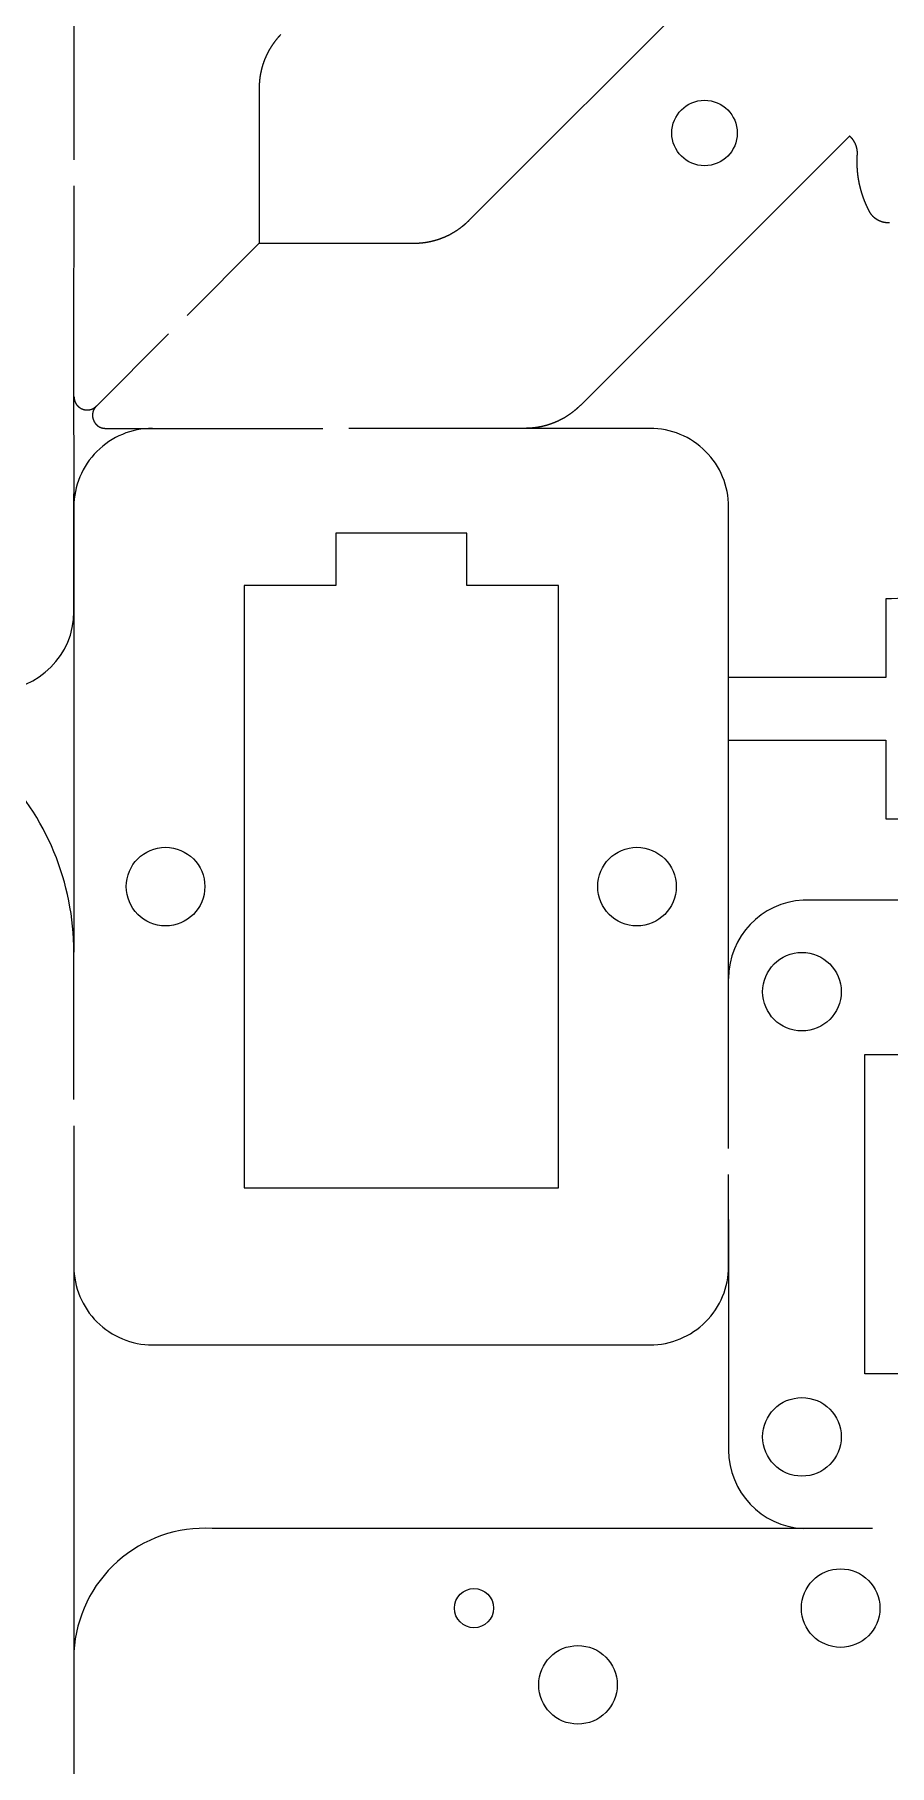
# Model space of a CAD drawing. Header units: millimetres. Extents: x 0 to 300, y 0 to 160.
# Drawn here: x 150.5 to 183.1, y 54.9 to 121 of the extents above; entities that cross this region are included whole.
import ezdxf

# ---------------------------------------------------------------- set-up
doc = ezdxf.new("R2010")
doc.units = ezdxf.units.MM
doc.header["$MEASUREMENT"] = 0
doc.layers.add('Layer 1', color=1, linetype='Continuous', true_color=0xff0000)

msp = doc.modelspace()

# ---------------------------------------------------------------- linework, layer by layer
at = {"layer": 'Layer 1'}
for p, q in [((159.075, 113.071), (156.32, 110.314)), ((155.613, 109.607), (152.858, 106.85)), ((152, 98.978), (152.003, 103.5))]:
    msp.add_line(p, q, dxfattribs=at)
for points in [[(152.006, 116.258), (152.027, 141.5), (152.001, 143.014, 0.315187), (149.546, 145.65), (101.475, 154.538, 0.316864), (97.289, 152.614), (95.465, 149.474)], [(200.997, 96.492), (194.997, 96.492), (194.997, 99.492, -0.577374), (193.857, 101.466), (197.405, 107.614, -0.261664), (199.09, 108.613, 1.569408), (195.715, 114.93, 0.025692), (194.764, 113.091), (188.916, 102.908, -0.267959), (182.997, 99.491), (182.997, 96.491), (176.997, 96.49)], [(155, 106, 0.414214), (152, 103), (152, 86)], [(177, 78.5), (177, 103, 0.414214), (174, 106), (162.5, 106)], [(140.501, 96), (149, 96, 0.414186), (152, 99)], [(152, 80.368), (152, 86, 0.414217), (142, 96)], [(203.887, 87.986), (199.5, 87.986), (199.5, 84.987), (187.5, 84.987), (187.5, 87.986), (179.843, 87.986, 0.398956), (177, 84.991)], [(152, 79.368), (152, 7.899, 0.430637)], [(152, 74, 0.414214), (155, 71), (174, 71, 0.414214), (177, 74), (177, 77.5)], [(177, 75.786), (177, 66.982, 0.398956), (179.843, 63.987)], [(182.5, 63.987), (157.279, 63.987, 0.414214), (152, 59.282)]]:
    msp.add_lwpolyline(points, format="xyb", dxfattribs=at)
for points in [[(159.898, 121.038), (159.892, 121.031), (159.885, 121.024), (159.879, 121.017), (159.872, 121.011), (159.866, 121.004), (159.86, 120.997), (159.853, 120.99), (159.847, 120.983), (159.841, 120.976), (159.834, 120.969), (159.828, 120.962), (159.822, 120.955), (159.816, 120.948), (159.81, 120.941), (159.803, 120.934), (159.797, 120.927), (159.791, 120.92), (159.785, 120.913), (159.779, 120.906), (159.773, 120.899), (159.767, 120.892), (159.761, 120.884), (159.755, 120.877), (159.749, 120.87), (159.743, 120.863), (159.738, 120.856), (159.732, 120.848), (159.726, 120.841), (159.72, 120.834), (159.714, 120.827), (159.709, 120.819), (159.703, 120.812), (159.697, 120.805), (159.691, 120.798), (159.686, 120.79), (159.68, 120.783), (159.675, 120.776), (159.669, 120.768), (159.664, 120.761), (159.658, 120.753), (159.652, 120.746), (159.647, 120.739), (159.642, 120.731), (159.636, 120.724), (159.631, 120.716), (159.625, 120.709), (159.62, 120.701), (159.615, 120.694), (159.609, 120.686), (159.604, 120.679), (159.599, 120.671), (159.594, 120.664), (159.588, 120.656), (159.583, 120.648), (159.578, 120.641), (159.573, 120.633), (159.568, 120.626), (159.563, 120.618), (159.558, 120.61), (159.553, 120.603), (159.548, 120.595), (159.543, 120.587), (159.538, 120.579), (159.533, 120.572), (159.528, 120.564), (159.523, 120.556), (159.518, 120.549), (159.513, 120.541), (159.509, 120.533), (159.504, 120.525), (159.499, 120.517), (159.494, 120.51), (159.49, 120.502), (159.485, 120.494), (159.48, 120.486), (159.476, 120.478), (159.471, 120.47), (159.467, 120.462), (159.462, 120.454), (159.458, 120.446), (159.453, 120.439), (159.449, 120.431), (159.444, 120.423), (159.44, 120.415), (159.435, 120.407), (159.431, 120.399), (159.427, 120.391), (159.422, 120.383), (159.418, 120.375), (159.414, 120.366), (159.41, 120.358), (159.405, 120.35), (159.401, 120.342), (159.397, 120.334), (159.393, 120.326), (159.389, 120.318), (159.385, 120.31), (159.381, 120.302), (159.377, 120.294), (159.373, 120.285), (159.369, 120.277), (159.365, 120.269), (159.361, 120.261), (159.357, 120.253), (159.353, 120.244), (159.349, 120.236), (159.345, 120.228), (159.341, 120.22), (159.338, 120.211), (159.334, 120.203), (159.33, 120.195), (159.326, 120.186), (159.323, 120.178), (159.319, 120.17), (159.316, 120.161), (159.312, 120.153), (159.308, 120.145), (159.305, 120.136), (159.301, 120.128), (159.298, 120.12), (159.294, 120.111), (159.291, 120.103), (159.288, 120.094), (159.284, 120.086), (159.281, 120.077), (159.277, 120.069), (159.274, 120.061), (159.271, 120.052), (159.268, 120.044), (159.264, 120.035), (159.261, 120.027), (159.258, 120.018), (159.255, 120.01), (159.252, 120.001), (159.249, 119.992), (159.246, 119.984), (159.243, 119.975), (159.24, 119.967), (159.237, 119.958), (159.234, 119.95), (159.231, 119.941), (159.228, 119.932), (159.225, 119.924), (159.222, 119.915), (159.219, 119.906), (159.216, 119.898), (159.214, 119.889), (159.211, 119.88), (159.208, 119.872), (159.205, 119.863), (159.203, 119.854), (159.2, 119.846), (159.198, 119.837), (159.195, 119.828), (159.192, 119.819), (159.19, 119.811), (159.187, 119.802), (159.185, 119.793), (159.182, 119.784), (159.18, 119.775), (159.178, 119.767), (159.175, 119.758), (159.173, 119.749), (159.17, 119.74), (159.168, 119.731), (159.166, 119.722), (159.164, 119.714), (159.161, 119.705), (159.159, 119.696), (159.157, 119.687), (159.155, 119.678), (159.153, 119.669), (159.151, 119.66), (159.149, 119.651), (159.147, 119.642), (159.145, 119.634), (159.143, 119.625), (159.141, 119.616), (159.139, 119.607), (159.137, 119.598), (159.135, 119.589), (159.133, 119.58), (159.131, 119.571), (159.13, 119.562), (159.128, 119.553), (159.126, 119.544), (159.124, 119.535), (159.123, 119.526), (159.121, 119.517), (159.12, 119.508), (159.118, 119.498), (159.116, 119.489), (159.115, 119.48), (159.113, 119.471), (159.112, 119.462), (159.11, 119.453), (159.109, 119.444), (159.108, 119.435), (159.106, 119.426), (159.105, 119.417), (159.104, 119.407), (159.102, 119.398), (159.101, 119.389), (159.1, 119.38), (159.099, 119.371), (159.097, 119.362), (159.096, 119.352), (159.095, 119.343), (159.094, 119.334), (159.093, 119.325), (159.092, 119.316), (159.091, 119.306), (159.09, 119.297), (159.089, 119.288), (159.088, 119.279), (159.087, 119.27), (159.086, 119.26), (159.085, 119.251), (159.084, 119.242), (159.084, 119.232), (159.083, 119.223), (159.082, 119.214), (159.081, 119.205), (159.081, 119.195), (159.08, 119.186), (159.08, 119.177), (159.079, 119.167), (159.078, 119.158), (159.078, 119.149), (159.077, 119.139), (159.077, 119.13), (159.076, 119.121), (159.076, 119.111), (159.075, 119.102), (159.075, 119.093), (159.075, 119.083), (159.074, 119.074), (159.074, 119.064), (159.074, 119.055), (159.074, 119.046), (159.073, 119.036), (159.073, 119.027), (159.073, 119.017), (159.073, 119.008), (159.073, 118.999), (159.073, 118.989), (159.073, 118.98), (159.073, 118.97), (159.075, 113.071), (164.974, 113.071), (164.983, 113.071), (164.993, 113.071), (165.002, 113.071), (165.012, 113.071), (165.021, 113.071), (165.031, 113.072), (165.04, 113.072), (165.049, 113.072), (165.059, 113.072), (165.068, 113.072), (165.078, 113.073), (165.087, 113.073), (165.096, 113.073), (165.106, 113.074), (165.115, 113.074), (165.124, 113.075), (165.134, 113.075), (165.143, 113.076), (165.152, 113.076), (165.162, 113.077), (165.171, 113.077), (165.18, 113.078), (165.19, 113.078), (165.199, 113.079), (165.208, 113.08), (165.218, 113.081), (165.227, 113.081), (165.236, 113.082), (165.245, 113.083), (165.255, 113.084), (165.264, 113.085), (165.273, 113.085), (165.282, 113.086), (165.292, 113.087), (165.301, 113.088), (165.31, 113.089), (165.319, 113.09), (165.329, 113.091), (165.338, 113.092), (165.347, 113.093), (165.356, 113.095), (165.365, 113.096), (165.374, 113.097), (165.384, 113.098), (165.393, 113.099), (165.402, 113.101), (165.411, 113.102), (165.42, 113.103), (165.429, 113.105), (165.438, 113.106), (165.448, 113.107), (165.457, 113.109), (165.466, 113.11), (165.475, 113.112), (165.484, 113.113), (165.493, 113.115), (165.502, 113.116), (165.511, 113.118), (165.52, 113.12), (165.529, 113.121), (165.538, 113.123), (165.547, 113.125), (165.556, 113.126), (165.565, 113.128), (165.574, 113.13), (165.583, 113.132), (165.592, 113.134), (165.601, 113.135), (165.61, 113.137), (165.619, 113.139), (165.628, 113.141), (165.637, 113.143), (165.646, 113.145), (165.655, 113.147), (165.664, 113.149), (165.673, 113.151), (165.682, 113.154), (165.691, 113.156), (165.7, 113.158), (165.708, 113.16), (165.717, 113.162), (165.726, 113.164), (165.735, 113.167), (165.744, 113.169), (165.753, 113.171), (165.761, 113.174), (165.77, 113.176), (165.779, 113.179), (165.788, 113.181), (165.797, 113.183), (165.805, 113.186), (165.814, 113.188), (165.823, 113.191), (165.832, 113.194), (165.84, 113.196), (165.849, 113.199), (165.858, 113.201), (165.867, 113.204), (165.875, 113.207), (165.884, 113.209), (165.893, 113.212), (165.901, 113.215), (165.91, 113.218), (165.919, 113.221), (165.927, 113.224), (165.936, 113.226), (165.945, 113.229), (165.953, 113.232), (165.962, 113.235), (165.97, 113.238), (165.979, 113.241), (165.987, 113.244), (165.996, 113.247), (166.005, 113.25), (166.013, 113.254), (166.022, 113.257), (166.03, 113.26), (166.039, 113.263), (166.047, 113.266), (166.056, 113.27), (166.064, 113.273), (166.073, 113.276), (166.081, 113.28), (166.089, 113.283), (166.098, 113.286), (166.106, 113.29), (166.115, 113.293), (166.123, 113.297), (166.132, 113.3), (166.14, 113.304), (166.148, 113.307), (166.157, 113.311), (166.165, 113.314), (166.173, 113.318), (166.182, 113.322), (166.19, 113.325), (166.198, 113.329), (166.207, 113.333), (166.215, 113.336), (166.223, 113.34), (166.231, 113.344), (166.24, 113.348), (166.248, 113.352), (166.256, 113.356), (166.264, 113.359), (166.273, 113.363), (166.281, 113.367), (166.289, 113.371), (166.297, 113.375), (166.305, 113.379), (166.313, 113.383), (166.322, 113.388), (166.33, 113.392), (166.338, 113.396), (166.346, 113.4), (166.354, 113.404), (166.362, 113.408), (166.37, 113.413), (166.378, 113.417), (166.386, 113.421), (166.394, 113.425), (166.402, 113.43), (166.41, 113.434), (166.418, 113.439), (166.426, 113.443), (166.434, 113.447), (166.442, 113.452), (166.45, 113.456), (166.458, 113.461), (166.466, 113.465), (166.474, 113.47), (166.482, 113.475), (166.489, 113.479), (166.497, 113.484), (166.505, 113.489), (166.513, 113.493), (166.521, 113.498), (166.529, 113.503), (166.536, 113.508), (166.544, 113.512), (166.552, 113.517), (166.56, 113.522), (166.568, 113.527), (166.575, 113.532), (166.583, 113.537), (166.591, 113.542), (166.598, 113.547), (166.606, 113.552), (166.614, 113.557), (166.621, 113.562), (166.629, 113.567), (166.637, 113.572), (166.644, 113.577), (166.652, 113.582), (166.66, 113.587), (166.667, 113.593), (166.675, 113.598), (166.682, 113.603), (166.69, 113.608), (166.697, 113.614), (166.705, 113.619), (166.712, 113.624), (166.72, 113.63), (166.727, 113.635), (166.735, 113.641), (166.742, 113.646), (166.75, 113.651), (166.757, 113.657), (166.764, 113.662), (166.772, 113.668), (166.779, 113.674), (166.786, 113.679), (166.794, 113.685), (166.801, 113.69), (166.808, 113.696), (166.816, 113.702), (166.823, 113.708), (166.83, 113.713), (166.837, 113.719), (166.845, 113.725), (166.852, 113.731), (166.859, 113.737), (166.866, 113.742), (166.874, 113.748), (166.881, 113.754), (166.888, 113.76), (166.895, 113.766), (166.902, 113.772), (166.909, 113.778), (166.916, 113.784), (166.923, 113.79), (166.93, 113.796), (166.937, 113.802), (166.945, 113.809), (166.952, 113.815), (166.959, 113.821), (166.966, 113.827), (166.972, 113.833), (166.979, 113.84), (166.986, 113.846), (166.993, 113.852), (167, 113.859), (167.007, 113.865), (167.014, 113.871), (167.021, 113.878), (167.028, 113.884), (167.035, 113.891), (167.041, 113.897), (167.048, 113.904), (167.055, 113.91), (167.062, 113.917), (167.068, 113.923), (167.075, 113.93), (167.082, 113.936), (167.089, 113.943), (167.095, 113.95), (175.964, 122.819)], [(183.139, 113.849), (183.139, 113.849), (183.138, 113.849), (183.138, 113.849), (183.137, 113.849), (183.136, 113.849), (183.136, 113.849), (183.135, 113.849), (183.135, 113.849), (183.134, 113.849), (183.134, 113.849), (183.133, 113.849), (183.133, 113.849), (183.132, 113.849), (183.132, 113.849), (183.131, 113.849), (183.131, 113.849), (183.13, 113.849), (183.13, 113.849), (183.129, 113.849), (183.129, 113.849), (183.128, 113.849), (183.127, 113.849), (183.127, 113.849), (183.126, 113.849), (183.126, 113.849), (183.125, 113.849), (183.125, 113.849), (183.124, 113.849), (183.124, 113.849), (183.123, 113.849), (183.123, 113.849), (183.122, 113.849), (183.122, 113.849), (183.121, 113.849), (183.121, 113.849), (183.12, 113.849), (183.12, 113.849), (183.119, 113.849), (183.119, 113.849), (183.118, 113.849), (183.117, 113.849), (183.117, 113.849), (183.116, 113.849), (183.116, 113.849), (183.115, 113.849), (183.115, 113.849), (183.114, 113.849), (183.114, 113.849), (183.113, 113.849), (183.113, 113.849), (183.112, 113.849), (183.112, 113.849), (183.111, 113.849), (183.111, 113.849), (183.11, 113.849), (183.11, 113.849), (183.109, 113.849), (183.109, 113.849), (183.108, 113.849), (183.107, 113.849), (183.107, 113.849), (183.106, 113.849), (183.106, 113.849), (183.105, 113.849), (183.105, 113.849), (183.104, 113.849), (183.104, 113.849), (183.103, 113.849), (183.103, 113.849), (183.102, 113.849), (183.102, 113.849), (183.101, 113.849), (183.101, 113.849), (183.1, 113.849), (183.1, 113.85), (183.099, 113.85), (183.098, 113.85), (183.098, 113.85), (183.097, 113.85), (183.097, 113.85), (183.096, 113.85), (183.096, 113.85), (183.095, 113.85), (183.095, 113.85), (183.094, 113.85), (183.094, 113.85), (183.093, 113.85), (183.093, 113.85), (183.092, 113.85), (183.092, 113.85), (183.091, 113.85), (183.091, 113.85), (183.09, 113.85), (183.09, 113.85), (183.089, 113.85), (183.088, 113.85), (183.088, 113.85), (183.087, 113.85), (183.087, 113.85), (183.086, 113.85), (183.086, 113.85), (183.085, 113.85), (183.085, 113.85), (183.084, 113.85), (183.081, 113.85), (183.077, 113.85), (183.074, 113.85), (183.071, 113.85), (183.067, 113.85), (183.064, 113.85), (183.06, 113.85), (183.057, 113.85), (183.053, 113.85), (183.05, 113.851), (183.047, 113.851), (183.043, 113.851), (183.04, 113.851), (183.036, 113.851), (183.033, 113.852), (183.03, 113.852), (183.026, 113.852), (183.023, 113.852), (183.019, 113.853), (183.016, 113.853), (183.013, 113.853), (183.009, 113.854), (183.006, 113.854), (183.002, 113.854), (182.999, 113.855), (182.996, 113.855), (182.992, 113.856), (182.989, 113.856), (182.986, 113.856), (182.982, 113.857), (182.979, 113.857), (182.976, 113.858), (182.972, 113.858), (182.969, 113.859), (182.966, 113.859), (182.962, 113.86), (182.959, 113.86), (182.956, 113.861), (182.952, 113.861), (182.949, 113.862), (182.946, 113.863), (182.942, 113.863), (182.939, 113.864), (182.936, 113.865), (182.932, 113.865), (182.929, 113.866), (182.926, 113.867), (182.923, 113.867), (182.919, 113.868), (182.916, 113.869), (182.913, 113.869), (182.909, 113.87), (182.906, 113.871), (182.903, 113.872), (182.9, 113.872), (182.896, 113.873), (182.893, 113.874), (182.89, 113.875), (182.887, 113.876), (182.883, 113.877), (182.88, 113.877), (182.877, 113.878), (182.874, 113.879), (182.87, 113.88), (182.867, 113.881), (182.864, 113.882), (182.861, 113.883), (182.858, 113.884), (182.854, 113.885), (182.851, 113.886), (182.848, 113.887), (182.845, 113.888), (182.842, 113.889), (182.839, 113.89), (182.835, 113.891), (182.832, 113.892), (182.829, 113.893), (182.826, 113.894), (182.823, 113.895), (182.82, 113.896), (182.817, 113.898), (182.813, 113.899), (182.81, 113.9), (182.807, 113.901), (182.804, 113.902), (182.801, 113.903), (182.798, 113.905), (182.795, 113.906), (182.792, 113.907), (182.789, 113.908), (182.785, 113.91), (182.782, 113.911), (182.779, 113.912), (182.776, 113.913), (182.773, 113.915), (182.77, 113.916), (182.767, 113.917), (182.764, 113.919), (182.761, 113.92), (182.758, 113.921), (182.755, 113.923), (182.752, 113.924), (182.749, 113.926), (182.746, 113.927), (182.743, 113.929), (182.74, 113.93), (182.737, 113.931), (182.734, 113.933), (182.731, 113.934), (182.728, 113.936), (182.725, 113.937), (182.722, 113.939), (182.719, 113.94), (182.716, 113.942), (182.713, 113.944), (182.71, 113.945), (182.708, 113.947), (182.705, 113.948), (182.702, 113.95), (182.699, 113.951), (182.696, 113.953), (182.693, 113.955), (182.69, 113.956), (182.687, 113.958), (182.684, 113.96), (182.682, 113.961), (182.679, 113.963), (182.676, 113.965), (182.673, 113.967), (182.67, 113.968), (182.667, 113.97), (182.665, 113.972), (182.662, 113.974), (182.659, 113.975), (182.656, 113.977), (182.653, 113.979), (182.651, 113.981), (182.648, 113.983), (182.645, 113.984), (182.642, 113.986), (182.64, 113.988), (182.637, 113.99), (182.634, 113.992), (182.631, 113.994), (182.629, 113.996), (182.626, 113.998), (182.623, 113.999), (182.621, 114.001), (182.618, 114.003), (182.615, 114.005), (182.612, 114.007), (182.61, 114.009), (182.607, 114.011), (182.605, 114.013), (182.602, 114.015), (182.599, 114.017), (182.597, 114.019), (182.594, 114.021), (182.591, 114.024), (182.589, 114.026), (182.586, 114.028), (182.584, 114.03), (182.581, 114.032), (182.579, 114.034), (182.576, 114.036), (182.573, 114.038), (182.571, 114.04), (182.568, 114.043), (182.566, 114.045), (182.563, 114.047), (182.561, 114.049), (182.558, 114.051), (182.556, 114.054), (182.553, 114.056), (182.551, 114.058), (182.548, 114.06), (182.546, 114.063), (182.544, 114.065), (182.541, 114.067), (182.539, 114.069), (182.536, 114.072), (182.534, 114.074), (182.531, 114.076), (182.529, 114.079), (182.527, 114.081), (182.524, 114.083), (182.522, 114.086), (182.52, 114.088), (182.517, 114.09), (182.515, 114.093), (182.513, 114.095), (182.51, 114.098), (182.508, 114.1), (182.506, 114.103), (182.503, 114.105), (182.501, 114.107), (182.499, 114.11), (182.497, 114.112), (182.494, 114.115), (182.492, 114.117), (182.49, 114.12), (182.488, 114.122), (182.486, 114.125), (182.483, 114.127), (182.481, 114.13), (182.479, 114.133), (182.477, 114.135), (182.475, 114.138), (182.472, 114.14), (182.47, 114.143), (182.468, 114.145), (182.466, 114.148), (182.464, 114.151), (182.462, 114.153), (182.46, 114.156), (182.458, 114.159), (182.456, 114.161), (182.454, 114.164), (182.452, 114.167), (182.45, 114.169), (182.448, 114.172), (182.446, 114.175), (182.444, 114.178), (182.442, 114.18), (182.44, 114.183), (182.438, 114.186), (182.436, 114.188), (182.434, 114.191), (182.432, 114.194), (182.43, 114.197), (182.428, 114.2), (182.426, 114.202), (182.424, 114.205), (182.422, 114.208), (182.42, 114.211), (182.419, 114.214), (182.417, 114.217), (182.415, 114.219), (182.413, 114.222), (182.411, 114.225), (182.409, 114.228), (182.408, 114.231), (182.406, 114.234), (182.404, 114.237), (182.402, 114.24), (182.401, 114.243), (182.399, 114.246), (182.397, 114.249), (182.395, 114.252), (182.394, 114.255), (182.392, 114.258), (182.39, 114.261), (182.389, 114.264), (182.387, 114.267), (182.385, 114.27), (182.384, 114.273), (182.38, 114.28), (182.375, 114.288), (182.371, 114.296), (182.367, 114.304), (182.363, 114.312), (182.359, 114.32), (182.355, 114.328), (182.351, 114.336), (182.347, 114.343), (182.343, 114.351), (182.339, 114.359), (182.335, 114.367), (182.331, 114.375), (182.327, 114.383), (182.323, 114.391), (182.319, 114.399), (182.315, 114.407), (182.311, 114.415), (182.308, 114.423), (182.304, 114.431), (182.3, 114.439), (182.296, 114.447), (182.292, 114.455), (182.289, 114.463), (182.285, 114.471), (182.281, 114.479), (182.277, 114.487), (182.274, 114.495), (182.27, 114.503), (182.266, 114.511), (182.263, 114.519), (182.259, 114.527), (182.256, 114.535), (182.252, 114.543), (182.248, 114.551), (182.245, 114.559), (182.241, 114.567), (182.238, 114.576), (182.234, 114.584), (182.231, 114.592), (182.227, 114.6), (182.224, 114.608), (182.221, 114.616), (182.217, 114.624), (182.214, 114.633), (182.21, 114.641), (182.207, 114.649), (182.204, 114.657), (182.2, 114.665), (182.197, 114.673), (182.194, 114.682), (182.191, 114.69), (182.187, 114.698), (182.184, 114.706), (182.181, 114.714), (182.178, 114.723), (182.175, 114.731), (182.171, 114.739), (182.168, 114.747), (182.165, 114.756), (182.162, 114.764), (182.159, 114.772), (182.156, 114.78), (182.153, 114.789), (182.15, 114.797), (182.147, 114.805), (182.144, 114.813), (182.141, 114.822), (182.138, 114.83), (182.135, 114.838), (182.132, 114.847), (182.129, 114.855), (182.126, 114.863), (182.124, 114.872), (182.121, 114.88), (182.118, 114.888), (182.115, 114.897), (182.112, 114.905), (182.11, 114.913), (182.107, 114.922), (182.104, 114.93), (182.101, 114.938), (182.099, 114.947), (182.096, 114.955), (182.093, 114.964), (182.091, 114.972), (182.088, 114.98), (182.085, 114.989), (182.083, 114.997), (182.08, 115.006), (182.078, 115.014), (182.075, 115.023), (182.073, 115.031), (182.07, 115.039), (182.068, 115.048), (182.065, 115.056), (182.063, 115.065), (182.06, 115.073), (182.058, 115.082), (182.056, 115.09), (182.053, 115.099), (182.051, 115.107), (182.049, 115.116), (182.046, 115.124), (182.044, 115.133), (182.042, 115.141), (182.04, 115.15), (182.037, 115.158), (182.035, 115.167), (182.033, 115.175), (182.031, 115.184), (182.029, 115.192), (182.027, 115.201), (182.024, 115.209), (182.022, 115.218), (182.02, 115.226), (182.018, 115.235), (182.016, 115.243), (182.014, 115.252), (182.012, 115.26), (182.01, 115.269), (182.008, 115.278), (182.006, 115.286), (182.004, 115.295), (182.002, 115.303), (182, 115.312), (181.999, 115.32), (181.997, 115.329), (181.995, 115.338), (181.993, 115.346), (181.991, 115.355), (181.989, 115.363), (181.988, 115.372), (181.986, 115.381), (181.984, 115.389), (181.983, 115.398), (181.981, 115.407), (181.979, 115.415), (181.978, 115.424), (181.976, 115.432), (181.974, 115.441), (181.973, 115.45), (181.971, 115.458), (181.97, 115.467), (181.968, 115.476), (181.966, 115.484), (181.965, 115.493), (181.964, 115.502), (181.962, 115.51), (181.961, 115.519), (181.959, 115.528), (181.958, 115.536), (181.956, 115.545), (181.955, 115.554), (181.954, 115.562), (181.952, 115.571), (181.951, 115.58), (181.95, 115.589), (181.948, 115.597), (181.947, 115.606), (181.946, 115.615), (181.945, 115.623), (181.944, 115.632), (181.942, 115.641), (181.941, 115.65), (181.94, 115.658), (181.939, 115.667), (181.938, 115.676), (181.937, 115.684), (181.936, 115.693), (181.935, 115.702), (181.934, 115.711), (181.933, 115.719), (181.932, 115.728), (181.931, 115.737), (181.93, 115.746), (181.929, 115.754), (181.928, 115.763), (181.927, 115.772), (181.926, 115.781), (181.925, 115.789), (181.924, 115.798), (181.924, 115.807), (181.923, 115.816), (181.922, 115.825), (181.921, 115.833), (181.92, 115.842), (181.92, 115.851), (181.919, 115.86), (181.918, 115.868), (181.918, 115.877), (181.917, 115.886), (181.916, 115.895), (181.916, 115.904), (181.915, 115.912), (181.915, 115.921), (181.914, 115.93), (181.914, 115.939), (181.913, 115.948), (181.913, 115.956), (181.912, 115.965), (181.912, 115.974), (181.911, 115.983), (181.911, 115.992), (181.91, 116), (181.91, 116.009), (181.91, 116.018), (181.909, 116.027), (181.909, 116.036), (181.909, 116.045), (181.908, 116.053), (181.908, 116.062), (181.908, 116.071), (181.908, 116.08), (181.907, 116.089), (181.907, 116.097), (181.907, 116.106), (181.907, 116.115), (181.907, 116.124), (181.907, 116.133), (181.907, 116.142), (181.906, 116.15), (181.906, 116.159), (181.906, 116.168), (181.906, 116.177), (181.906, 116.186), (181.906, 116.195), (181.906, 116.203), (181.907, 116.212), (181.907, 116.221), (181.907, 116.23), (181.907, 116.239), (181.907, 116.248), (181.907, 116.257), (181.907, 116.265), (181.908, 116.274), (181.908, 116.283), (181.908, 116.292), (181.908, 116.301), (181.908, 116.31), (181.909, 116.319), (181.909, 116.327), (181.909, 116.336), (181.91, 116.345), (181.91, 116.354), (181.911, 116.363), (181.911, 116.372), (181.911, 116.381), (181.912, 116.389), (181.912, 116.398), (181.913, 116.407), (181.913, 116.416), (181.914, 116.425), (181.914, 116.434), (181.915, 116.442), (181.916, 116.451), (181.916, 116.455), (181.916, 116.458), (181.916, 116.461), (181.916, 116.464), (181.916, 116.467), (181.917, 116.47), (181.917, 116.473), (181.917, 116.477), (181.917, 116.48), (181.917, 116.483), (181.917, 116.486), (181.917, 116.489), (181.917, 116.492), (181.917, 116.496), (181.917, 116.499), (181.917, 116.502), (181.918, 116.505), (181.918, 116.508), (181.918, 116.511), (181.918, 116.514), (181.917, 116.518), (181.917, 116.521), (181.917, 116.524), (181.917, 116.527), (181.917, 116.53), (181.917, 116.533), (181.917, 116.536), (181.917, 116.54), (181.917, 116.543), (181.917, 116.546), (181.917, 116.549), (181.916, 116.552), (181.916, 116.555), (181.916, 116.558), (181.916, 116.561), (181.916, 116.565), (181.916, 116.568), (181.915, 116.571), (181.915, 116.574), (181.915, 116.577), (181.915, 116.58), (181.914, 116.583), (181.914, 116.586), (181.914, 116.589), (181.914, 116.593), (181.913, 116.596), (181.913, 116.599), (181.913, 116.602), (181.912, 116.605), (181.912, 116.608), (181.912, 116.611), (181.911, 116.614), (181.911, 116.617), (181.91, 116.62), (181.91, 116.624), (181.91, 116.627), (181.909, 116.63), (181.909, 116.633), (181.908, 116.636), (181.908, 116.639), (181.907, 116.642), (181.907, 116.645), (181.906, 116.648), (181.906, 116.651), (181.905, 116.654), (181.905, 116.657), (181.904, 116.66), (181.904, 116.663), (181.903, 116.666), (181.903, 116.67), (181.902, 116.673), (181.901, 116.676), (181.901, 116.679), (181.9, 116.682), (181.9, 116.685), (181.899, 116.688), (181.898, 116.691), (181.898, 116.694), (181.897, 116.697), (181.896, 116.7), (181.896, 116.703), (181.895, 116.706), (181.894, 116.709), (181.894, 116.712), (181.893, 116.715), (181.892, 116.718), (181.891, 116.721), (181.891, 116.724), (181.89, 116.727), (181.889, 116.73), (181.888, 116.733), (181.887, 116.736), (181.887, 116.739), (181.886, 116.742), (181.885, 116.745), (181.884, 116.748), (181.883, 116.751), (181.882, 116.754), (181.882, 116.757), (181.881, 116.76), (181.88, 116.763), (181.879, 116.766), (181.878, 116.769), (181.877, 116.772), (181.876, 116.774), (181.875, 116.777), (181.874, 116.78), (181.873, 116.783), (181.872, 116.786), (181.871, 116.789), (181.87, 116.792), (181.869, 116.795), (181.868, 116.798), (181.867, 116.801), (181.866, 116.804), (181.865, 116.807), (181.864, 116.809), (181.863, 116.812), (181.862, 116.815), (181.861, 116.818), (181.86, 116.821), (181.858, 116.824), (181.857, 116.827), (181.856, 116.83), (181.855, 116.833), (181.854, 116.835), (181.853, 116.838), (181.852, 116.841), (181.85, 116.844), (181.849, 116.847), (181.848, 116.85), (181.847, 116.852), (181.846, 116.855), (181.844, 116.858), (181.843, 116.861), (181.842, 116.864), (181.841, 116.867), (181.839, 116.869), (181.838, 116.872), (181.837, 116.875), (181.835, 116.878), (181.834, 116.881), (181.833, 116.883), (181.831, 116.886), (181.83, 116.889), (181.829, 116.892), (181.827, 116.895), (181.826, 116.897), (181.825, 116.9), (181.823, 116.903), (181.822, 116.906), (181.82, 116.908), (181.819, 116.911), (181.817, 116.914), (181.816, 116.916), (181.815, 116.919), (181.813, 116.922), (181.812, 116.925), (181.81, 116.927), (181.809, 116.93), (181.807, 116.933), (181.806, 116.935), (181.804, 116.938), (181.803, 116.941), (181.801, 116.944), (181.799, 116.946), (181.798, 116.949), (181.796, 116.952), (181.795, 116.954), (181.793, 116.957), (181.792, 116.96), (181.79, 116.962), (181.788, 116.965), (181.787, 116.967), (181.785, 116.97), (181.783, 116.973), (181.782, 116.975), (181.78, 116.978), (181.778, 116.981), (181.777, 116.983), (181.775, 116.986), (181.773, 116.988), (181.772, 116.991), (181.77, 116.993), (181.768, 116.996), (181.766, 116.999), (181.765, 117.001), (181.763, 117.004), (181.761, 117.006), (181.759, 117.009), (181.757, 117.011), (181.756, 117.014), (181.754, 117.016), (181.752, 117.019), (181.75, 117.021), (181.748, 117.024), (181.746, 117.026), (181.745, 117.029), (181.743, 117.031), (181.741, 117.034), (181.739, 117.036), (181.737, 117.039), (181.735, 117.041), (181.733, 117.044), (181.731, 117.046), (181.729, 117.049), (181.727, 117.051), (181.726, 117.053), (181.724, 117.056), (181.722, 117.058), (181.72, 117.061), (181.718, 117.063), (181.716, 117.066), (181.714, 117.068), (181.712, 117.07), (181.71, 117.073), (181.708, 117.075), (181.706, 117.077), (181.703, 117.08), (181.701, 117.082), (181.699, 117.084), (181.697, 117.087), (181.695, 117.089), (181.693, 117.091), (181.691, 117.094), (181.689, 117.096), (181.687, 117.098), (181.685, 117.101), (181.682, 117.103), (181.68, 117.105), (181.678, 117.108), (181.676, 117.11), (181.674, 117.112), (181.672, 117.114), (181.669, 117.117), (181.667, 117.119), (181.665, 117.121), (181.663, 117.123), (181.66, 117.125), (181.658, 117.128), (181.656, 117.13), (181.654, 117.132), (181.651, 117.134), (181.649, 117.136), (181.647, 117.139), (181.645, 117.141), (181.642, 117.143), (181.64, 117.145), (181.638, 117.147), (181.635, 117.149), (181.633, 117.152), (181.631, 117.154), (181.628, 117.156), (181.626, 117.158), (181.624, 117.16), (181.621, 117.162), (171.338, 106.879), (171.331, 106.872), (171.325, 106.865), (171.318, 106.859), (171.311, 106.852), (171.304, 106.846), (171.298, 106.839), (171.291, 106.833), (171.284, 106.826), (171.277, 106.82), (171.27, 106.813), (171.263, 106.807), (171.257, 106.8), (171.25, 106.794), (171.243, 106.788), (171.236, 106.781), (171.229, 106.775), (171.222, 106.769), (171.215, 106.762), (171.208, 106.756), (171.201, 106.75), (171.194, 106.744), (171.187, 106.738), (171.18, 106.731), (171.173, 106.725), (171.166, 106.719), (171.159, 106.713), (171.152, 106.707), (171.145, 106.701), (171.138, 106.695), (171.13, 106.689), (171.123, 106.683), (171.116, 106.677), (171.109, 106.671), (171.102, 106.665), (171.095, 106.66), (171.087, 106.654), (171.08, 106.648), (171.073, 106.642), (171.066, 106.636), (171.058, 106.631), (171.051, 106.625), (171.044, 106.619), (171.036, 106.614), (171.029, 106.608), (171.022, 106.603), (171.014, 106.597), (171.007, 106.591), (171, 106.586), (170.992, 106.58), (170.985, 106.575), (170.977, 106.569), (170.97, 106.564), (170.962, 106.559), (170.955, 106.553), (170.947, 106.548), (170.94, 106.543), (170.932, 106.537), (170.925, 106.532), (170.917, 106.527), (170.91, 106.522), (170.902, 106.516), (170.895, 106.511), (170.887, 106.506), (170.879, 106.501), (170.872, 106.496), (170.864, 106.491), (170.856, 106.486), (170.849, 106.481), (170.841, 106.476), (170.833, 106.471), (170.826, 106.466), (170.818, 106.461), (170.81, 106.456), (170.802, 106.451), (170.795, 106.446), (170.787, 106.441), (170.779, 106.436), (170.771, 106.432), (170.764, 106.427), (170.756, 106.422), (170.748, 106.418), (170.74, 106.413), (170.732, 106.408), (170.724, 106.404), (170.716, 106.399), (170.708, 106.394), (170.701, 106.39), (170.693, 106.385), (170.685, 106.381), (170.677, 106.376), (170.669, 106.372), (170.661, 106.368), (170.653, 106.363), (170.645, 106.359), (170.637, 106.354), (170.629, 106.35), (170.621, 106.346), (170.613, 106.342), (170.605, 106.337), (170.597, 106.333), (170.588, 106.329), (170.58, 106.325), (170.572, 106.321), (170.564, 106.316), (170.556, 106.312), (170.548, 106.308), (170.54, 106.304), (170.532, 106.3), (170.523, 106.296), (170.515, 106.292), (170.507, 106.288), (170.499, 106.285), (170.491, 106.281), (170.482, 106.277), (170.474, 106.273), (170.466, 106.269), (170.458, 106.265), (170.449, 106.262), (170.441, 106.258), (170.433, 106.254), (170.424, 106.251), (170.416, 106.247), (170.408, 106.243), (170.399, 106.24), (170.391, 106.236), (170.383, 106.233), (170.374, 106.229), (170.366, 106.226), (170.357, 106.222), (170.349, 106.219), (170.341, 106.215), (170.332, 106.212), (170.324, 106.208), (170.315, 106.205), (170.307, 106.202), (170.298, 106.199), (170.29, 106.195), (170.281, 106.192), (170.273, 106.189), (170.264, 106.186), (170.256, 106.183), (170.247, 106.179), (170.239, 106.176), (170.23, 106.173), (170.222, 106.17), (170.213, 106.167), (170.204, 106.164), (170.196, 106.161), (170.187, 106.158), (170.179, 106.155), (170.17, 106.152), (170.161, 106.15), (170.153, 106.147), (170.144, 106.144), (170.135, 106.141), (170.127, 106.138), (170.118, 106.136), (170.109, 106.133), (170.1, 106.13), (170.092, 106.128), (170.083, 106.125), (170.074, 106.122), (170.066, 106.12), (170.057, 106.117), (170.048, 106.115), (170.039, 106.112), (170.03, 106.11), (170.022, 106.107), (170.013, 106.105), (170.004, 106.103), (169.995, 106.1), (169.986, 106.098), (169.978, 106.096), (169.969, 106.093), (169.96, 106.091), (169.951, 106.089), (169.942, 106.087), (169.933, 106.085), (169.924, 106.082), (169.915, 106.08), (169.907, 106.078), (169.898, 106.076), (169.889, 106.074), (169.88, 106.072), (169.871, 106.07), (169.862, 106.068), (169.853, 106.066), (169.844, 106.064), (169.835, 106.063), (169.826, 106.061), (169.817, 106.059), (169.808, 106.057), (169.799, 106.055), (169.79, 106.054), (169.781, 106.052), (169.772, 106.05), (169.763, 106.049), (169.754, 106.047), (169.745, 106.045), (169.736, 106.044), (169.727, 106.042), (169.718, 106.041), (169.708, 106.039), (169.699, 106.038), (169.69, 106.036), (169.681, 106.035), (169.672, 106.034), (169.663, 106.032), (169.654, 106.031), (169.645, 106.03), (169.635, 106.028), (169.626, 106.027), (169.617, 106.026), (169.608, 106.025), (169.599, 106.024), (169.59, 106.022), (169.58, 106.021), (169.571, 106.02), (169.562, 106.019), (169.553, 106.018), (169.544, 106.017), (169.534, 106.016), (169.525, 106.015), (169.516, 106.014), (169.507, 106.013), (169.497, 106.013), (169.488, 106.012), (169.479, 106.011), (169.469, 106.01), (169.46, 106.009), (169.451, 106.009), (169.442, 106.008), (169.432, 106.007), (169.423, 106.007), (169.414, 106.006), (169.404, 106.006), (169.395, 106.005), (169.386, 106.005), (169.376, 106.004), (169.367, 106.004), (169.358, 106.003), (169.348, 106.003), (169.339, 106.002), (169.33, 106.002), (169.32, 106.002), (169.311, 106.001), (169.301, 106.001), (169.292, 106.001), (169.283, 106.001), (169.273, 106), (169.264, 106), (169.254, 106), (169.245, 106), (169.235, 106), (169.226, 106), (169.217, 106)], [(152.006, 102.494), (152, 109), (152.006, 115.258)], [(152.006, 107.205), (152.006, 107.202), (152.006, 107.2), (152.006, 107.197), (152.006, 107.195), (152.006, 107.192), (152.006, 107.19), (152.006, 107.188), (152.006, 107.185), (152.006, 107.183), (152.006, 107.18), (152.006, 107.178), (152.007, 107.176), (152.007, 107.173), (152.007, 107.171), (152.007, 107.168), (152.007, 107.166), (152.007, 107.164), (152.008, 107.161), (152.008, 107.159), (152.008, 107.156), (152.008, 107.154), (152.008, 107.152), (152.009, 107.149), (152.009, 107.147), (152.009, 107.145), (152.009, 107.142), (152.01, 107.14), (152.01, 107.138), (152.01, 107.135), (152.011, 107.133), (152.011, 107.13), (152.011, 107.128), (152.012, 107.126), (152.012, 107.124), (152.012, 107.121), (152.013, 107.119), (152.013, 107.117), (152.013, 107.114), (152.014, 107.112), (152.014, 107.11), (152.015, 107.107), (152.015, 107.105), (152.015, 107.103), (152.016, 107.1), (152.016, 107.098), (152.017, 107.096), (152.017, 107.094), (152.018, 107.091), (152.018, 107.089), (152.019, 107.087), (152.019, 107.085), (152.02, 107.082), (152.02, 107.08), (152.021, 107.078), (152.022, 107.076), (152.022, 107.073), (152.023, 107.071), (152.023, 107.069), (152.024, 107.067), (152.024, 107.064), (152.025, 107.062), (152.026, 107.06), (152.026, 107.058), (152.027, 107.056), (152.028, 107.053), (152.028, 107.051), (152.029, 107.049), (152.03, 107.047), (152.03, 107.045), (152.031, 107.043), (152.032, 107.04), (152.033, 107.038), (152.033, 107.036), (152.034, 107.034), (152.035, 107.032), (152.036, 107.03), (152.036, 107.028), (152.037, 107.025), (152.038, 107.023), (152.039, 107.021), (152.039, 107.019), (152.04, 107.017), (152.041, 107.015), (152.042, 107.013), (152.043, 107.011), (152.044, 107.009), (152.045, 107.006), (152.045, 107.004), (152.046, 107.002), (152.047, 107), (152.048, 106.998), (152.049, 106.996), (152.05, 106.994), (152.051, 106.992), (152.052, 106.99), (152.053, 106.988), (152.054, 106.986), (152.055, 106.984), (152.056, 106.982), (152.057, 106.98), (152.058, 106.978), (152.059, 106.976), (152.06, 106.974), (152.061, 106.972), (152.062, 106.97), (152.063, 106.968), (152.064, 106.966), (152.065, 106.964), (152.066, 106.962), (152.067, 106.96), (152.068, 106.958), (152.069, 106.956), (152.07, 106.954), (152.071, 106.952), (152.073, 106.95), (152.074, 106.948), (152.075, 106.946), (152.076, 106.944), (152.077, 106.942), (152.078, 106.94), (152.079, 106.939), (152.081, 106.937), (152.082, 106.935), (152.083, 106.933), (152.084, 106.931), (152.086, 106.929), (152.087, 106.927), (152.088, 106.925), (152.089, 106.924), (152.09, 106.922), (152.092, 106.92), (152.093, 106.918), (152.094, 106.916), (152.096, 106.914), (152.097, 106.913), (152.098, 106.911), (152.1, 106.909), (152.101, 106.907), (152.102, 106.905), (152.104, 106.904), (152.105, 106.902), (152.106, 106.9), (152.108, 106.898), (152.109, 106.896), (152.11, 106.895), (152.112, 106.893), (152.113, 106.891), (152.115, 106.889), (152.116, 106.888), (152.117, 106.886), (152.119, 106.884), (152.12, 106.882), (152.122, 106.881), (152.123, 106.879), (152.125, 106.877), (152.126, 106.876), (152.128, 106.874), (152.129, 106.872), (152.131, 106.871), (152.132, 106.869), (152.134, 106.867), (152.135, 106.866), (152.137, 106.864), (152.138, 106.862), (152.14, 106.861), (152.142, 106.859), (152.143, 106.858), (152.145, 106.856), (152.146, 106.854), (152.148, 106.853), (152.149, 106.851), (152.151, 106.85), (152.153, 106.848), (152.154, 106.846), (152.156, 106.845), (152.158, 106.843), (152.159, 106.842), (152.161, 106.84), (152.163, 106.839), (152.164, 106.837), (152.166, 106.836), (152.168, 106.834), (152.169, 106.833), (152.171, 106.831), (152.173, 106.83), (152.175, 106.828), (152.176, 106.827), (152.178, 106.825), (152.18, 106.824), (152.182, 106.822), (152.183, 106.821), (152.185, 106.819), (152.187, 106.818), (152.189, 106.816), (152.19, 106.815), (152.192, 106.814), (152.194, 106.812), (152.196, 106.811), (152.198, 106.809), (152.2, 106.808), (152.201, 106.807), (152.203, 106.805), (152.205, 106.804), (152.207, 106.803), (152.209, 106.801), (152.211, 106.8), (152.213, 106.799), (152.215, 106.797), (152.216, 106.796), (152.218, 106.795), (152.22, 106.793), (152.222, 106.792), (152.224, 106.791), (152.226, 106.789), (152.228, 106.788), (152.23, 106.787), (152.232, 106.786), (152.234, 106.784), (152.236, 106.783), (152.238, 106.782), (152.24, 106.781), (152.242, 106.779), (152.244, 106.778), (152.246, 106.777), (152.248, 106.776), (152.25, 106.775), (152.252, 106.773), (152.254, 106.772), (152.256, 106.771), (152.258, 106.77), (152.26, 106.769), (152.262, 106.768), (152.265, 106.767), (152.267, 106.765), (152.269, 106.764), (152.271, 106.763), (152.273, 106.762), (152.275, 106.761), (152.277, 106.76), (152.279, 106.759), (152.282, 106.758), (152.284, 106.757), (152.286, 106.756), (152.288, 106.755), (152.29, 106.754), (152.292, 106.753), (152.295, 106.752), (152.297, 106.751), (152.299, 106.75), (152.301, 106.749), (152.303, 106.748), (152.306, 106.747), (152.308, 106.746), (152.31, 106.745), (152.312, 106.744), (152.315, 106.743), (152.317, 106.742), (152.319, 106.741), (152.321, 106.74), (152.324, 106.739), (152.326, 106.738), (152.328, 106.737), (152.33, 106.737), (152.333, 106.736), (152.335, 106.735), (152.337, 106.734), (152.34, 106.733), (152.342, 106.732), (152.344, 106.732), (152.346, 106.731), (152.349, 106.73), (152.351, 106.729), (152.353, 106.729), (152.355, 106.728), (152.358, 106.727), (152.36, 106.726), (152.362, 106.726), (152.365, 106.725), (152.367, 106.724), (152.369, 106.724), (152.371, 106.723), (152.374, 106.722), (152.376, 106.722), (152.378, 106.721), (152.381, 106.72), (152.383, 106.72), (152.385, 106.719), (152.387, 106.719), (152.39, 106.718), (152.392, 106.717), (152.394, 106.717), (152.396, 106.716), (152.399, 106.716), (152.401, 106.715), (152.403, 106.715), (152.406, 106.714), (152.408, 106.714), (152.41, 106.713), (152.412, 106.713), (152.415, 106.712), (152.417, 106.712), (152.419, 106.711), (152.422, 106.711), (152.424, 106.711), (152.426, 106.71), (152.428, 106.71), (152.431, 106.709), (152.433, 106.709), (152.435, 106.709), (152.438, 106.708), (152.44, 106.708), (152.442, 106.708), (152.444, 106.707), (152.447, 106.707), (152.449, 106.707), (152.451, 106.706), (152.454, 106.706), (152.456, 106.706), (152.458, 106.706), (152.46, 106.705), (152.463, 106.705), (152.465, 106.705), (152.467, 106.705), (152.469, 106.705), (152.472, 106.704), (152.474, 106.704), (152.476, 106.704), (152.479, 106.704), (152.481, 106.704), (152.483, 106.704), (152.485, 106.703), (152.488, 106.703), (152.49, 106.703), (152.492, 106.703), (152.494, 106.703), (152.497, 106.703), (152.499, 106.703), (152.501, 106.703), (152.504, 106.703), (152.506, 106.703), (152.508, 106.703), (152.51, 106.703), (152.513, 106.703), (152.515, 106.703), (152.517, 106.703), (152.519, 106.703), (152.522, 106.703), (152.524, 106.703), (152.526, 106.703), (152.528, 106.703), (152.531, 106.703), (152.533, 106.703), (152.535, 106.703), (152.537, 106.703), (152.54, 106.704), (152.542, 106.704), (152.544, 106.704), (152.546, 106.704), (152.549, 106.704), (152.551, 106.704), (152.553, 106.705), (152.555, 106.705), (152.558, 106.705), (152.56, 106.705), (152.562, 106.705), (152.564, 106.706), (152.566, 106.706), (152.569, 106.706), (152.571, 106.706), (152.573, 106.707), (152.575, 106.707), (152.578, 106.707), (152.58, 106.708), (152.582, 106.708), (152.584, 106.708), (152.586, 106.709), (152.589, 106.709), (152.591, 106.709), (152.593, 106.71), (152.595, 106.71), (152.597, 106.711), (152.6, 106.711), (152.602, 106.711), (152.604, 106.712), (152.606, 106.712), (152.608, 106.713), (152.611, 106.713), (152.613, 106.714), (152.615, 106.714), (152.617, 106.715), (152.619, 106.715), (152.622, 106.716), (152.624, 106.716), (152.626, 106.717), (152.628, 106.717), (152.63, 106.718), (152.632, 106.718), (152.635, 106.719), (152.637, 106.72), (152.639, 106.72), (152.641, 106.721), (152.643, 106.721), (152.645, 106.722), (152.648, 106.723), (152.65, 106.723), (152.652, 106.724), (152.654, 106.725), (152.656, 106.725), (152.658, 106.726), (152.66, 106.727), (152.663, 106.727), (152.665, 106.728), (152.667, 106.729), (152.669, 106.73), (152.671, 106.73), (152.673, 106.731), (152.675, 106.732), (152.677, 106.733), (152.679, 106.734), (152.682, 106.734), (152.684, 106.735), (152.686, 106.736), (152.688, 106.737), (152.69, 106.738), (152.692, 106.738), (152.694, 106.739), (152.696, 106.74), (152.698, 106.741), (152.7, 106.742), (152.702, 106.743), (152.705, 106.744), (152.707, 106.745), (152.709, 106.746), (152.711, 106.747), (152.713, 106.748), (152.715, 106.749), (152.717, 106.75), (152.719, 106.751), (152.721, 106.752), (152.723, 106.753), (152.725, 106.754), (152.727, 106.755), (152.729, 106.756), (152.731, 106.757), (152.733, 106.758), (152.735, 106.759), (152.737, 106.76), (152.739, 106.761), (152.741, 106.762), (152.743, 106.763), (152.745, 106.764), (152.747, 106.765), (152.749, 106.767), (152.751, 106.768), (152.753, 106.769), (152.755, 106.77), (152.757, 106.771), (152.759, 106.772), (152.761, 106.774), (152.763, 106.775), (152.765, 106.776), (152.767, 106.777), (152.769, 106.778), (152.771, 106.78), (152.773, 106.781), (152.775, 106.782), (152.777, 106.784), (152.779, 106.785), (152.781, 106.786), (152.783, 106.787), (152.785, 106.789), (152.786, 106.79), (152.788, 106.791), (152.79, 106.793), (152.792, 106.794), (152.794, 106.796), (152.796, 106.797), (152.798, 106.798), (152.8, 106.8), (152.802, 106.801), (152.804, 106.803), (152.805, 106.804), (152.807, 106.805), (152.809, 106.807), (152.811, 106.808), (152.813, 106.81), (152.815, 106.811), (152.817, 106.813), (152.818, 106.814), (152.82, 106.816), (152.822, 106.817), (152.824, 106.819), (152.826, 106.82), (152.828, 106.822), (152.829, 106.823), (152.831, 106.825), (152.833, 106.827), (152.835, 106.828), (152.837, 106.83), (152.838, 106.831), (152.84, 106.833), (152.842, 106.835), (152.844, 106.836), (152.846, 106.838), (152.847, 106.84), (152.849, 106.841), (152.851, 106.843), (152.853, 106.845), (152.854, 106.846), (152.856, 106.848), (152.858, 106.85), (152.859, 106.851), (152.858, 106.85), (152.856, 106.848), (152.854, 106.846), (152.853, 106.844), (152.851, 106.843), (152.849, 106.841), (152.848, 106.839), (152.846, 106.837), (152.844, 106.836), (152.843, 106.834), (152.841, 106.832), (152.839, 106.83), (152.838, 106.829), (152.836, 106.827), (152.835, 106.825), (152.833, 106.823), (152.831, 106.821), (152.83, 106.82), (152.828, 106.818), (152.827, 106.816), (152.825, 106.814), (152.824, 106.812), (152.822, 106.811), (152.821, 106.809), (152.819, 106.807), (152.818, 106.805), (152.816, 106.803), (152.815, 106.801), (152.813, 106.799), (152.812, 106.798), (152.81, 106.796), (152.809, 106.794), (152.807, 106.792), (152.806, 106.79), (152.805, 106.788), (152.803, 106.786), (152.802, 106.784), (152.801, 106.783), (152.799, 106.781), (152.798, 106.779), (152.797, 106.777), (152.795, 106.775), (152.794, 106.773), (152.793, 106.771), (152.791, 106.769), (152.79, 106.767), (152.789, 106.765), (152.787, 106.763), (152.786, 106.761), (152.785, 106.759), (152.784, 106.757), (152.782, 106.756), (152.781, 106.754), (152.78, 106.752), (152.779, 106.75), (152.778, 106.748), (152.776, 106.746), (152.775, 106.744), (152.774, 106.742), (152.773, 106.74), (152.772, 106.738), (152.771, 106.736), (152.77, 106.734), (152.769, 106.732), (152.767, 106.73), (152.766, 106.728), (152.765, 106.726), (152.764, 106.724), (152.763, 106.722), (152.762, 106.72), (152.761, 106.718), (152.76, 106.716), (152.759, 106.714), (152.758, 106.711), (152.757, 106.709), (152.756, 106.707), (152.755, 106.705), (152.754, 106.703), (152.753, 106.701), (152.752, 106.699), (152.751, 106.697), (152.75, 106.695), (152.749, 106.693), (152.749, 106.691), (152.748, 106.689), (152.747, 106.687), (152.746, 106.685), (152.745, 106.683), (152.744, 106.681), (152.743, 106.678), (152.742, 106.676), (152.742, 106.674), (152.741, 106.672), (152.74, 106.67), (152.739, 106.668), (152.738, 106.666), (152.738, 106.664), (152.737, 106.662), (152.736, 106.659), (152.735, 106.657), (152.735, 106.655), (152.734, 106.653), (152.733, 106.651), (152.733, 106.649), (152.732, 106.647), (152.731, 106.645), (152.731, 106.642), (152.73, 106.64), (152.729, 106.638), (152.729, 106.636), (152.728, 106.634), (152.727, 106.632), (152.727, 106.63), (152.726, 106.627), (152.726, 106.625), (152.725, 106.623), (152.724, 106.621), (152.724, 106.619), (152.723, 106.617), (152.723, 106.614), (152.722, 106.612), (152.722, 106.61), (152.721, 106.608), (152.721, 106.606), (152.72, 106.603), (152.72, 106.601), (152.719, 106.599), (152.719, 106.597), (152.718, 106.595), (152.718, 106.593), (152.718, 106.59), (152.717, 106.588), (152.717, 106.586), (152.716, 106.584), (152.716, 106.581), (152.716, 106.579), (152.715, 106.577), (152.715, 106.575), (152.715, 106.573), (152.714, 106.57), (152.714, 106.568), (152.714, 106.566), (152.713, 106.564), (152.713, 106.562), (152.713, 106.559), (152.713, 106.557), (152.712, 106.555), (152.712, 106.553), (152.712, 106.55), (152.712, 106.548), (152.711, 106.546), (152.711, 106.544), (152.711, 106.542), (152.711, 106.539), (152.711, 106.537), (152.711, 106.535), (152.71, 106.533), (152.71, 106.53), (152.71, 106.528), (152.71, 106.526), (152.71, 106.524), (152.71, 106.521), (152.71, 106.519), (152.71, 106.517), (152.71, 106.515), (152.71, 106.512), (152.71, 106.51), (152.71, 106.508), (152.71, 106.506), (152.71, 106.503), (152.71, 106.501), (152.71, 106.499), (152.71, 106.497), (152.71, 106.494), (152.71, 106.492), (152.71, 106.49), (152.71, 106.487), (152.71, 106.485), (152.71, 106.483), (152.71, 106.481), (152.71, 106.478), (152.71, 106.476), (152.71, 106.474), (152.711, 106.472), (152.711, 106.469), (152.711, 106.467), (152.711, 106.465), (152.711, 106.462), (152.711, 106.46), (152.712, 106.458), (152.712, 106.456), (152.712, 106.453), (152.712, 106.451), (152.713, 106.449), (152.713, 106.447), (152.713, 106.444), (152.713, 106.442), (152.714, 106.44), (152.714, 106.437), (152.714, 106.435), (152.715, 106.433), (152.715, 106.431), (152.715, 106.428), (152.716, 106.426), (152.716, 106.424), (152.716, 106.421), (152.717, 106.419), (152.717, 106.417), (152.718, 106.415), (152.718, 106.412), (152.718, 106.41), (152.719, 106.408), (152.719, 106.406), (152.72, 106.403), (152.72, 106.401), (152.721, 106.399), (152.721, 106.396), (152.722, 106.394), (152.722, 106.392), (152.723, 106.39), (152.723, 106.387), (152.724, 106.385), (152.725, 106.383), (152.725, 106.38), (152.726, 106.378), (152.726, 106.376), (152.727, 106.374), (152.728, 106.371), (152.728, 106.369), (152.729, 106.367), (152.729, 106.364), (152.73, 106.362), (152.731, 106.36), (152.731, 106.358), (152.732, 106.355), (152.733, 106.353), (152.734, 106.351), (152.734, 106.349), (152.735, 106.346), (152.736, 106.344), (152.737, 106.342), (152.737, 106.339), (152.738, 106.337), (152.739, 106.335), (152.74, 106.333), (152.741, 106.33), (152.741, 106.328), (152.742, 106.326), (152.743, 106.324), (152.744, 106.321), (152.745, 106.319), (152.746, 106.317), (152.747, 106.315), (152.747, 106.312), (152.748, 106.31), (152.749, 106.308), (152.75, 106.305), (152.751, 106.303), (152.752, 106.301), (152.753, 106.299), (152.754, 106.297), (152.755, 106.294), (152.756, 106.292), (152.757, 106.29), (152.758, 106.288), (152.759, 106.286), (152.76, 106.283), (152.761, 106.281), (152.762, 106.279), (152.763, 106.277), (152.764, 106.275), (152.765, 106.273), (152.766, 106.27), (152.767, 106.268), (152.769, 106.266), (152.77, 106.264), (152.771, 106.262), (152.772, 106.26), (152.773, 106.258), (152.774, 106.256), (152.775, 106.254), (152.776, 106.251), (152.778, 106.249), (152.779, 106.247), (152.78, 106.245), (152.781, 106.243), (152.782, 106.241), (152.783, 106.239), (152.785, 106.237), (152.786, 106.235), (152.787, 106.233), (152.788, 106.231), (152.789, 106.229), (152.791, 106.227), (152.792, 106.225), (152.793, 106.223), (152.794, 106.221), (152.796, 106.219), (152.797, 106.217), (152.798, 106.215), (152.8, 106.213), (152.801, 106.212), (152.802, 106.21), (152.804, 106.208), (152.805, 106.206), (152.806, 106.204), (152.808, 106.202), (152.809, 106.2), (152.81, 106.198), (152.812, 106.196), (152.813, 106.195), (152.814, 106.193), (152.816, 106.191), (152.817, 106.189), (152.819, 106.187), (152.82, 106.185), (152.821, 106.184), (152.823, 106.182), (152.824, 106.18), (152.826, 106.178), (152.827, 106.176), (152.829, 106.175), (152.83, 106.173), (152.831, 106.171), (152.833, 106.169), (152.834, 106.168), (152.836, 106.166), (152.837, 106.164), (152.839, 106.163), (152.84, 106.161), (152.842, 106.159), (152.843, 106.157), (152.845, 106.156), (152.846, 106.154), (152.848, 106.152), (152.85, 106.151), (152.851, 106.149), (152.853, 106.148), (152.854, 106.146), (152.856, 106.144), (152.857, 106.143), (152.859, 106.141), (152.861, 106.139), (152.862, 106.138), (152.864, 106.136), (152.865, 106.135), (152.867, 106.133), (152.869, 106.132), (152.87, 106.13), (152.872, 106.129), (152.874, 106.127), (152.875, 106.125), (152.877, 106.124), (152.879, 106.122), (152.88, 106.121), (152.882, 106.119), (152.884, 106.118), (152.885, 106.117), (152.887, 106.115), (152.889, 106.114), (152.891, 106.112), (152.892, 106.111), (152.894, 106.109), (152.896, 106.108), (152.897, 106.106), (152.899, 106.105), (152.901, 106.104), (152.903, 106.102), (152.904, 106.101), (152.906, 106.1), (152.908, 106.098), (152.91, 106.097), (152.912, 106.096), (152.913, 106.094), (152.915, 106.093), (152.917, 106.092), (152.919, 106.09), (152.921, 106.089), (152.922, 106.088), (152.924, 106.086), (152.926, 106.085), (152.928, 106.084), (152.93, 106.083), (152.932, 106.081), (152.934, 106.08), (152.935, 106.079), (152.937, 106.078), (152.939, 106.076), (152.941, 106.075), (152.943, 106.074), (152.945, 106.073), (152.947, 106.072), (152.949, 106.071), (152.951, 106.069), (152.953, 106.068), (152.954, 106.067), (152.956, 106.066), (152.958, 106.065), (152.96, 106.064), (152.962, 106.063), (152.964, 106.062), (152.966, 106.06), (152.968, 106.059), (152.97, 106.058), (152.972, 106.057), (152.974, 106.056), (152.976, 106.055), (152.978, 106.054), (152.98, 106.053), (152.982, 106.052), (152.984, 106.051), (152.986, 106.05), (152.988, 106.049), (152.99, 106.048), (152.992, 106.047), (152.994, 106.046), (152.996, 106.045), (152.998, 106.044), (153, 106.043), (153.002, 106.043), (153.004, 106.042), (153.006, 106.041), (153.009, 106.04), (153.011, 106.039), (153.013, 106.038), (153.015, 106.037), (153.017, 106.036), (153.019, 106.036), (153.021, 106.035), (153.023, 106.034), (153.025, 106.033), (153.027, 106.032), (153.03, 106.031), (153.032, 106.031), (153.034, 106.03), (153.036, 106.029), (153.038, 106.028), (153.04, 106.028), (153.042, 106.027), (153.045, 106.026), (153.047, 106.025), (153.049, 106.025), (153.051, 106.024), (153.053, 106.023), (153.055, 106.023), (153.058, 106.022), (153.06, 106.021), (153.062, 106.021), (153.064, 106.02), (153.066, 106.019), (153.069, 106.019), (153.071, 106.018), (153.073, 106.018), (153.075, 106.017), (153.077, 106.016), (153.08, 106.016), (153.082, 106.015), (153.084, 106.015), (153.086, 106.014), (153.089, 106.014), (153.091, 106.013), (153.093, 106.013), (153.095, 106.012), (153.098, 106.012), (153.1, 106.011), (153.102, 106.011), (153.104, 106.01), (153.107, 106.01), (153.109, 106.009), (153.111, 106.009), (153.114, 106.008), (153.116, 106.008), (153.118, 106.008), (153.12, 106.007), (153.123, 106.007), (153.125, 106.007), (153.127, 106.006), (153.13, 106.006), (153.132, 106.005), (153.134, 106.005), (153.137, 106.005), (153.139, 106.005), (153.141, 106.004), (153.144, 106.004), (153.146, 106.004), (153.148, 106.003), (153.151, 106.003), (153.153, 106.003), (153.156, 106.003), (153.158, 106.002), (153.16, 106.002), (153.163, 106.002), (153.165, 106.002), (153.167, 106.002), (153.17, 106.001), (153.172, 106.001), (153.175, 106.001), (153.177, 106.001), (153.179, 106.001), (153.182, 106.001), (153.184, 106.001), (153.187, 106), (153.189, 106), (153.191, 106), (153.194, 106), (153.196, 106), (153.199, 106), (153.201, 106), (153.204, 106), (153.206, 106), (153.208, 106), (153.211, 106), (161.5, 106)], [(176.998, 94.091), (182.998, 94.091), (182.998, 91.091), (194.998, 91.091), (194.998, 94.091), (200.997, 94.091)]]:
    msp.add_lwpolyline(points, dxfattribs=at)
for points in [[(162, 100), (158.5, 100), (158.5, 77), (170.5, 77), (170.5, 100), (167, 100), (167, 102), (162, 102)], [(205, 78.589), (206.5, 78.589), (206.5, 73.589), (205, 73.589), (205, 69.889), (182.2, 69.889), (182.2, 82.089), (205, 82.089)]]:
    msp.add_lwpolyline(points, close=True, dxfattribs=at)
for centre, radius in [((176.081, 117.278), 1.25), ((155.5, 88.5), 1.5), ((173.5, 88.5), 1.5), ((179.8, 84.487), 1.5), ((179.8, 67.487), 1.5), ((181.277, 60.947), 1.5), ((167.277, 60.947), 0.75), ((171.247, 58.017), 1.5)]:
    msp.add_circle(centre, radius, dxfattribs=at)

doc.saveas('drawing.dxf')
